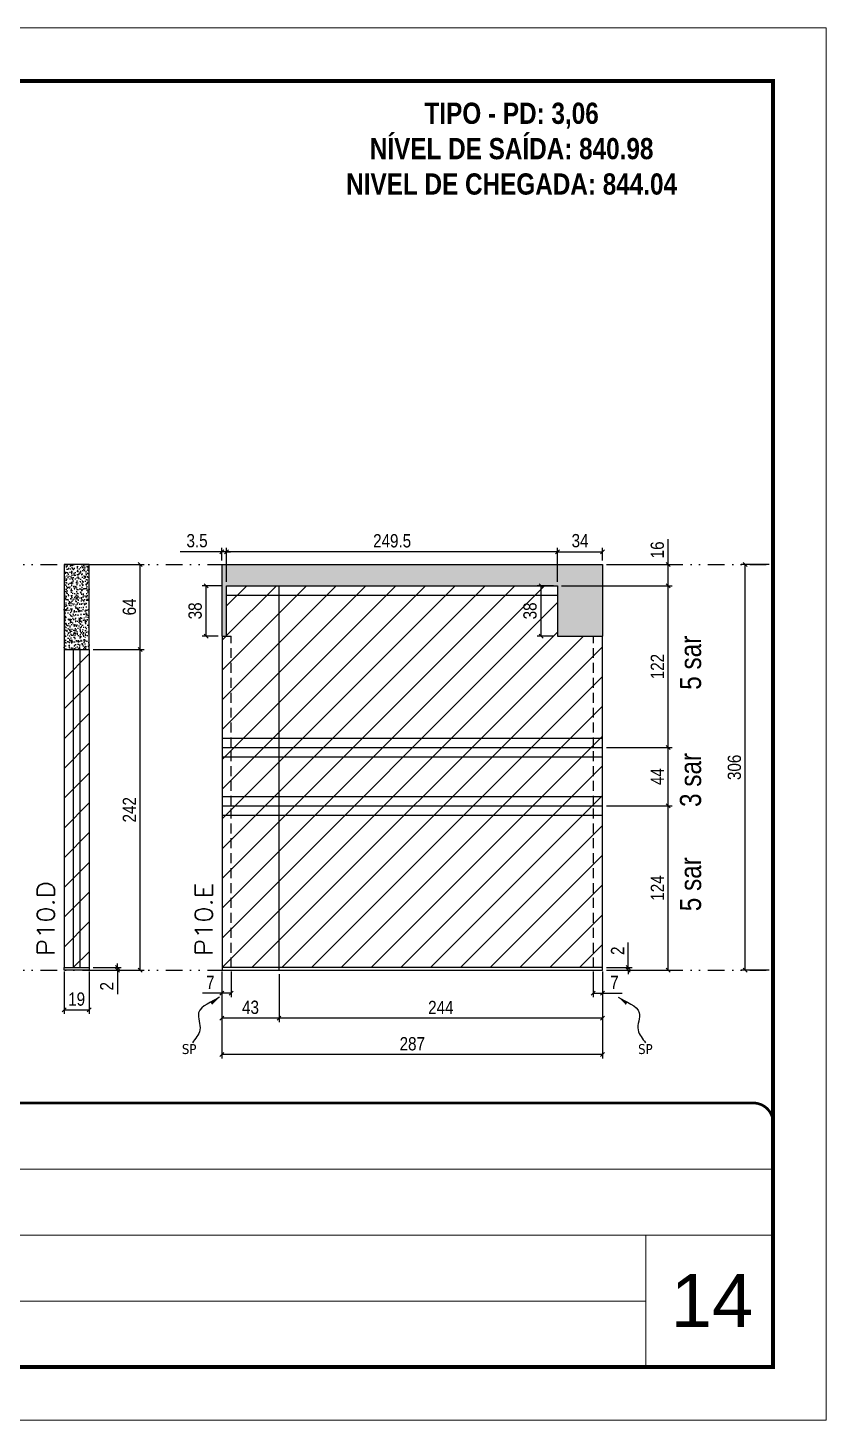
# Model space of a CAD drawing. Extents: x 14400 to 27878, y -21631 to 6985.
# Drawn here: x 16895 to 17497, y 2489 to 3539 of the extents above; entities that cross this region are included whole.
import ezdxf

# ---------------------------------------------------------------- set-up
doc = ezdxf.new("R2010")
doc.units = 0
for name, pattern in [('CONTINUO', [0]), ('DASHED', [0.75, 0.5, -0.25]), ('DIVIDE2', [0.625, 0.25, -0.125, 0, -0.125, 0, -0.125]), ('HIDDEN', [0.375, 0.25, -0.125])]:
    doc.linetypes.add(name, pattern=pattern)
for name, color, linetype, lineweight in [('CARIMBO', 255, 'Continuous', 9), ('Folhas', 255, 'Continuous', 9), ('Hachura', 251, 'Continuous', 9), ('SARRAFO DE PRESSAO', 251, 'DASHED', 9), ('Texto Seção', 7, 'Continuous', 15)]:
    doc.layers.add(name, color=color, linetype=linetype, lineweight=lineweight)
for name, color, linetype in [('COTA', 241, 'Continuous'), ('NOMENCLATURA', 7, 'Continuous'), ('Nível', 160, 'Continuous'), ('Painéis', 200, 'Continuous'), ('SARR_2.2x7', 40, 'Continuous'), ('texto', 7, 'Continuous')]:
    doc.layers.add(name, color=color, linetype=linetype)
doc.styles.add('ARIAL', font='arial.ttf')
doc.styles.add('ARIAL_NARROW', font='ARIALN.TTF', dxfattribs={"height": 0.2})
doc.styles.add('COTA TECNICA', font='techl___.ttf', dxfattribs={"height": 10})
doc.styles.add('COTA TECNICA-50', font='techl___.ttf', dxfattribs={"height": 10})
doc.styles.add('REGUA-120', font='ROMANS.shx', dxfattribs={"height": 15})
doc.styles.add('ROMANC', font='techb___.ttf', dxfattribs={"height": 2.5})
doc.styles.get("Standard").update_dxf_attribs({"font": 'arial.ttf'})
doc.dimstyles.new('COTA PAINEL-50', dxfattribs={"dimtxt": 10, "dimasz": 3, "dimexe": 3, "dimexo": 3, "dimgap": 3, "dimtad": 1, "dimdec": 1, "dimzin": 12, "dimdsep": 46, "dimtxsty": 'COTA TECNICA-50', "dimblk1": 'OBLIQUE', "dimblk2": 'OBLIQUE', "dimsah": 1, "dimcen": 0.9, "dimclrd": 4, "dimclre": 4, "dimclrt": 240, "dimadec": 1, "dimazin": 3, "dimtfac": 1, "dimtdec": 1, "dimtmove": 0, "dimatfit": 3, "dimfxl": 1, "dimtolj": 1, "dimtzin": 12, "dimarcsym": 0})
doc.dimstyles.new('PAINEL', dxfattribs={"dimtxt": 10, "dimasz": 3, "dimexe": 3, "dimexo": 3, "dimgap": 3, "dimtad": 1, "dimdec": 1, "dimzin": 12, "dimdsep": 46, "dimtxsty": 'COTA TECNICA', "dimblk1": 'OBLIQUE', "dimblk2": 'OBLIQUE', "dimsah": 1, "dimcen": 0.9, "dimclrd": 4, "dimclre": 4, "dimclrt": 240, "dimadec": 1, "dimazin": 3, "dimtfac": 1, "dimtdec": 1, "dimtmove": 0, "dimatfit": 3, "dimfxl": 1, "dimtolj": 1, "dimtzin": 12, "dimarcsym": 0})
doc.dimstyles.get("Standard").update_dxf_attribs({"dimtxt": 0.18, "dimasz": 0.18, "dimexe": 0.18, "dimexo": 0.0625, "dimgap": 0.09, "dimtad": 0, "dimtih": 1, "dimtoh": 1, "dimdec": 4, "dimzin": 0, "dimdsep": 46, "dimtxsty": 'Standard', "dimcen": 0.09, "dimadec": 0, "dimazin": 0, "dimtfac": 1, "dimtdec": 4, "dimtofl": 0, "dimtmove": 0, "dimatfit": 3, "dimfxl": 1, "dimtolj": 1, "dimtzin": 0, "dimarcsym": 0})

# ---------------------------------------------------------------- blocks, each defined once
blk = doc.blocks.new('9999999999')
at = {"color": 30, "linetype": 'CONTINUO'}
for p, q in [((98564.6, 34379.6), (99584, 34379.6)), ((98564.6, 34329.8), (99488, 34329.8)), ((99584, 34329.8), (99488, 34329.8)), ((99488, 34329.8), (99488, 34230.2)), ((98564.6, 34280), (99488, 34280))]:
    blk.add_line(p, q, dxfattribs=at)
at = {"color": 30, "linetype": 'CONTINUO', "const_width": 2}
blk.add_lwpolyline([(99584, 34230.2), (99584, 34414.4, 0.414214), (99569, 34429.4), (98229, 34429.4, 0.414214), (98214, 34414.4), (98214, 34245.2, 0.414214), (98229, 34230.2), (99584, 34230.2)], format="xyb", dxfattribs=at)
at = {"layer": 'Folhas'}
blk.add_lwpolyline([(98139, 34190.2), (99624, 34190.2), (99624, 35240.2), (98139, 35240.2)], close=True, dxfattribs=at)
at = {"layer": 'Folhas', "color": 30, "const_width": 3}
blk.add_lwpolyline([(98214, 34230.2), (99584, 34230.2), (99584, 35200.2), (98214, 35200.2)], close=True, dxfattribs=at)
blk = doc.blocks.new('_Oblique')
at = {"color": 0, "linetype": 'ByBlock', "lineweight": -2}
blk.add_line((-0.5, -0.5), (0.5, 0.5), dxfattribs=at)
blk = doc.blocks.new('*D1491')
at = {"layer": 'COTA', "color": 4, "lineweight": -2, "transparency": 16777216}
for p, q in [((17041.4, 2827.3), (17041.4, 2761.7)), ((17328.4, 2827.3), (17328.4, 2761.7)), ((17328.4, 2764.7), (17041.4, 2764.7))]:
    blk.add_line(p, q, dxfattribs=at)
at = {"layer": 'Defpoints', "color": 0, "transparency": 16777216}
for p in [(17041.4, 2830.3), (17328.4, 2830.3), (17041.4, 2764.7)]:
    blk.add_point(p, dxfattribs=at)
at = {"layer": 'COTA', "color": 4, "lineweight": -2, "transparency": 16777216, "xscale": 3, "yscale": 3, "zscale": 3, "rotation": 180}
blk.add_blockref('_Oblique', (17041.4, 2764.7), dxfattribs=at)
at = {"layer": 'COTA', "color": 4, "lineweight": -2, "transparency": 16777216, "xscale": 3, "yscale": 3, "zscale": 3}
blk.add_blockref('_Oblique', (17328.4, 2764.7), dxfattribs=at)
at = {"layer": 'COTA', "color": 240, "transparency": 16777216, "insert": (17184.9, 2772.8), "char_height": 10, "attachment_point": 5, "style": 'COTA TECNICA'}
blk.add_mtext('\\A1;287', dxfattribs=at)
blk = doc.blocks.new('*D1492')
at = {"layer": 'COTA', "color": 4, "lineweight": -2, "transparency": 16777216}
for p, q in [((17321.4, 2827.3), (17321.4, 2808)), ((17328.4, 2825.3), (17328.4, 2808)), ((17321.4, 2811), (17328.4, 2811)), ((17328.4, 2811), (17343.2, 2811))]:
    blk.add_line(p, q, dxfattribs=at)
at = {"layer": 'Defpoints', "color": 0, "transparency": 16777216}
for p in [(17321.4, 2830.3), (17328.4, 2828.3), (17328.4, 2811)]:
    blk.add_point(p, dxfattribs=at)
at = {"layer": 'COTA', "color": 4, "lineweight": -2, "transparency": 16777216, "xscale": 3, "yscale": 3, "zscale": 3, "rotation": 180}
blk.add_blockref('_Oblique', (17321.4, 2811), dxfattribs=at)
at = {"layer": 'COTA', "color": 4, "lineweight": -2, "transparency": 16777216, "xscale": 3, "yscale": 3, "zscale": 3}
blk.add_blockref('_Oblique', (17328.4, 2811), dxfattribs=at)
at = {"layer": 'COTA', "color": 240, "transparency": 16777216, "insert": (17337.3, 2819.1), "char_height": 10, "attachment_point": 5, "style": 'COTA TECNICA-50'}
blk.add_mtext('\\A1;7', dxfattribs=at)
blk = doc.blocks.new('*D1493')
at = {"layer": 'COTA', "color": 4, "lineweight": -2, "transparency": 16777216}
for p, q in [((17041.4, 2825.3), (17041.4, 2808)), ((17048.4, 2827.3), (17048.4, 2808)), ((17041.4, 2811), (17026.7, 2811)), ((17048.4, 2811), (17041.4, 2811))]:
    blk.add_line(p, q, dxfattribs=at)
at = {"layer": 'Defpoints', "color": 0, "transparency": 16777216}
for p in [(17041.4, 2828.3), (17048.4, 2830.3), (17041.4, 2811)]:
    blk.add_point(p, dxfattribs=at)
at = {"layer": 'COTA', "color": 4, "lineweight": -2, "transparency": 16777216, "xscale": 3, "yscale": 3, "zscale": 3, "rotation": 180}
blk.add_blockref('_Oblique', (17041.4, 2811), dxfattribs=at)
at = {"layer": 'COTA', "color": 4, "lineweight": -2, "transparency": 16777216, "xscale": 3, "yscale": 3, "zscale": 3}
blk.add_blockref('_Oblique', (17048.4, 2811), dxfattribs=at)
at = {"layer": 'COTA', "color": 240, "transparency": 16777216, "insert": (17032.6, 2819.1), "char_height": 10, "attachment_point": 5, "style": 'COTA TECNICA-50'}
blk.add_mtext('\\A1;7', dxfattribs=at)
blk = doc.blocks.new('*D1494')
at = {"layer": 'COTA', "color": 4, "lineweight": -2, "transparency": 16777216}
for p, q in [((17347.7, 2830.3), (17347.7, 2849.1)), ((17331.4, 2830.3), (17350.7, 2830.3)), ((17331.4, 2828.3), (17350.7, 2828.3)), ((17347.7, 2828.3), (17347.7, 2830.3)), ((17347.7, 2828.3), (17347.7, 2825.3))]:
    blk.add_line(p, q, dxfattribs=at)
at = {"layer": 'Defpoints', "color": 0, "transparency": 16777216}
for p in [(17328.4, 2830.3), (17328.4, 2828.3), (17347.7, 2828.3)]:
    blk.add_point(p, dxfattribs=at)
at = {"layer": 'COTA', "color": 4, "lineweight": -2, "transparency": 16777216, "xscale": 3, "yscale": 3, "zscale": 3}
for p, rotation in [((17347.7, 2830.3), 270), ((17347.7, 2828.3), 90)]:
    blk.add_blockref('_Oblique', p, dxfattribs=dict(at, rotation=rotation))
at = {"layer": 'COTA', "color": 240, "transparency": 16777216, "insert": (17339.7, 2843), "char_height": 10, "attachment_point": 5, "rotation": 90, "style": 'COTA TECNICA-50'}
blk.add_mtext('\\A1;2', dxfattribs=at)
blk = doc.blocks.new('*D1495')
at = {"layer": 'COTA', "color": 4, "linetype": 'ByBlock', "lineweight": -2, "transparency": 16777216}
for p, q in [((17331.4, 2952.3), (17380.8, 2952.3)), ((17377.8, 2828.3), (17377.8, 2952.3)), ((17331.4, 2828.3), (17380.8, 2828.3))]:
    blk.add_line(p, q, dxfattribs=at)
at = {"layer": 'Defpoints', "color": 0, "linetype": 'ByBlock', "transparency": 16777216}
for p in [(17328.4, 2952.3), (17377.8, 2952.3), (17328.4, 2828.3)]:
    blk.add_point(p, dxfattribs=at)
at = {"layer": 'COTA', "color": 4, "linetype": 'ByBlock', "lineweight": -2, "transparency": 16777216, "xscale": 3, "yscale": 3, "zscale": 3}
for p, rotation in [((17377.8, 2952.3), 90), ((17377.8, 2828.3), 270)]:
    blk.add_blockref('_Oblique', p, dxfattribs=dict(at, rotation=rotation))
at = {"layer": 'COTA', "color": 240, "linetype": 'ByBlock', "transparency": 16777216, "insert": (17369.7, 2890.3), "char_height": 10, "attachment_point": 5, "rotation": 90, "style": 'COTA TECNICA'}
blk.add_mtext('\\A1;124', dxfattribs=at)
blk = doc.blocks.new('*D1496')
at = {"layer": 'COTA', "color": 4, "lineweight": -2, "transparency": 16777216}
for p, q in [((17041.4, 2825.3), (17041.4, 2789.1)), ((17084.4, 2825.3), (17084.4, 2789.1)), ((17084.4, 2792.1), (17041.4, 2792.1))]:
    blk.add_line(p, q, dxfattribs=at)
at = {"layer": 'Defpoints', "color": 0, "transparency": 16777216}
for p in [(17041.4, 2828.3), (17084.4, 2828.3), (17041.4, 2792.1)]:
    blk.add_point(p, dxfattribs=at)
at = {"layer": 'COTA', "color": 4, "lineweight": -2, "transparency": 16777216, "xscale": 3, "yscale": 3, "zscale": 3, "rotation": 180}
blk.add_blockref('_Oblique', (17041.4, 2792.1), dxfattribs=at)
at = {"layer": 'COTA', "color": 4, "lineweight": -2, "transparency": 16777216, "xscale": 3, "yscale": 3, "zscale": 3}
blk.add_blockref('_Oblique', (17084.4, 2792.1), dxfattribs=at)
at = {"layer": 'COTA', "color": 240, "transparency": 16777216, "insert": (17062.9, 2800.3), "char_height": 10, "attachment_point": 5, "style": 'COTA TECNICA'}
blk.add_mtext('\\A1;43', dxfattribs=at)
blk = doc.blocks.new('*D1497')
at = {"layer": 'COTA', "color": 4, "lineweight": -2, "transparency": 16777216}
for p, q in [((17084.4, 2825.3), (17084.4, 2789.1)), ((17328.4, 2825.3), (17328.4, 2789.1)), ((17328.4, 2792.1), (17084.4, 2792.1))]:
    blk.add_line(p, q, dxfattribs=at)
at = {"layer": 'Defpoints', "color": 0, "transparency": 16777216}
for p in [(17084.4, 2828.3), (17328.4, 2828.3), (17084.4, 2792.1)]:
    blk.add_point(p, dxfattribs=at)
at = {"layer": 'COTA', "color": 4, "lineweight": -2, "transparency": 16777216, "xscale": 3, "yscale": 3, "zscale": 3, "rotation": 180}
blk.add_blockref('_Oblique', (17084.4, 2792.1), dxfattribs=at)
at = {"layer": 'COTA', "color": 4, "lineweight": -2, "transparency": 16777216, "xscale": 3, "yscale": 3, "zscale": 3}
blk.add_blockref('_Oblique', (17328.4, 2792.1), dxfattribs=at)
at = {"layer": 'COTA', "color": 240, "transparency": 16777216, "insert": (17206.4, 2800.2), "char_height": 10, "attachment_point": 5, "style": 'COTA TECNICA'}
blk.add_mtext('\\A1;244', dxfattribs=at)
blk = doc.blocks.new('*D1501')
at = {"layer": 'COTA', "color": 4, "lineweight": -2, "transparency": 16777216}
for p, q in [((17454, 3134.3), (17433, 3134.3)), ((17436, 2828.3), (17436, 3134.3)), ((17454, 2828.3), (17433, 2828.3))]:
    blk.add_line(p, q, dxfattribs=at)
at = {"layer": 'Defpoints', "color": 0, "transparency": 16777216}
for p in [(17436, 3134.3), (17457, 3134.3), (17457, 2828.3)]:
    blk.add_point(p, dxfattribs=at)
at = {"layer": 'COTA', "color": 4, "lineweight": -2, "transparency": 16777216, "xscale": 3, "yscale": 3, "zscale": 3}
for p, rotation in [((17436, 3134.3), 90), ((17436, 2828.3), 270)]:
    blk.add_blockref('_Oblique', p, dxfattribs=dict(at, rotation=rotation))
at = {"layer": 'COTA', "color": 240, "transparency": 16777216, "insert": (17427.8, 2981.3), "char_height": 10, "attachment_point": 5, "rotation": 90, "style": 'COTA TECNICA'}
blk.add_mtext('\\A1;306', dxfattribs=at)
blk = doc.blocks.new('*D1502')
at = {"layer": 'COTA', "color": 4, "lineweight": -2, "transparency": 16777216}
for p, q in [((17297.4, 3118.3), (17380.8, 3118.3)), ((17377.8, 2996.3), (17377.8, 3118.3)), ((17331.4, 2996.3), (17380.8, 2996.3))]:
    blk.add_line(p, q, dxfattribs=at)
at = {"layer": 'Defpoints', "color": 0, "transparency": 16777216}
for p in [(17294.4, 3118.3), (17377.8, 3118.3), (17328.4, 2996.3)]:
    blk.add_point(p, dxfattribs=at)
at = {"layer": 'COTA', "color": 4, "lineweight": -2, "transparency": 16777216, "xscale": 3, "yscale": 3, "zscale": 3}
for p, rotation in [((17377.8, 3118.3), 90), ((17377.8, 2996.3), 270)]:
    blk.add_blockref('_Oblique', p, dxfattribs=dict(at, rotation=rotation))
at = {"layer": 'COTA', "color": 240, "transparency": 16777216, "insert": (17369.7, 3057.3), "char_height": 10, "attachment_point": 5, "rotation": 90, "style": 'COTA TECNICA'}
blk.add_mtext('\\A1;122', dxfattribs=at)
blk = doc.blocks.new('*D1503')
at = {"layer": 'COTA', "color": 4, "lineweight": -2, "transparency": 16777216}
for p, q in [((17377.8, 3134.3), (17377.8, 3153.3)), ((17331.4, 3134.3), (17380.8, 3134.3)), ((17377.8, 3118.3), (17377.8, 3134.3)), ((17297.4, 3118.3), (17380.8, 3118.3))]:
    blk.add_line(p, q, dxfattribs=at)
at = {"layer": 'Defpoints', "color": 0, "transparency": 16777216}
for p in [(17328.4, 3134.3), (17377.8, 3134.3), (17294.4, 3118.3)]:
    blk.add_point(p, dxfattribs=at)
at = {"layer": 'COTA', "color": 4, "lineweight": -2, "transparency": 16777216, "xscale": 3, "yscale": 3, "zscale": 3}
for p, rotation in [((17377.8, 3134.3), 90), ((17377.8, 3118.3), 270)]:
    blk.add_blockref('_Oblique', p, dxfattribs=dict(at, rotation=rotation))
at = {"layer": 'COTA', "color": 240, "transparency": 16777216, "insert": (17369.7, 3145.3), "char_height": 10, "attachment_point": 5, "rotation": 90, "style": 'COTA TECNICA'}
blk.add_mtext('\\A1;16', dxfattribs=at)
blk = doc.blocks.new('*D1513')
at = {"layer": 'COTA', "color": 4, "lineweight": -2, "transparency": 16777216}
for p, q in [((16922.3, 2827.3), (16922.3, 2795.4)), ((16941.3, 2827.3), (16941.3, 2795.4)), ((16922.3, 2798.4), (16941.3, 2798.4))]:
    blk.add_line(p, q, dxfattribs=at)
at = {"layer": 'Defpoints', "color": 0, "transparency": 16777216}
for p in [(16922.3, 2830.3), (16941.3, 2830.3), (16941.3, 2798.4)]:
    blk.add_point(p, dxfattribs=at)
at = {"layer": 'COTA', "color": 4, "lineweight": -2, "transparency": 16777216, "xscale": 3, "yscale": 3, "zscale": 3, "rotation": 180}
blk.add_blockref('_Oblique', (16922.3, 2798.4), dxfattribs=at)
at = {"layer": 'COTA', "color": 4, "lineweight": -2, "transparency": 16777216, "xscale": 3, "yscale": 3, "zscale": 3}
blk.add_blockref('_Oblique', (16941.3, 2798.4), dxfattribs=at)
at = {"layer": 'COTA', "color": 240, "transparency": 16777216, "insert": (16931.8, 2806.5), "char_height": 10, "attachment_point": 5, "style": 'COTA TECNICA'}
blk.add_mtext('\\A1;19', dxfattribs=at)
blk = doc.blocks.new('*D1514')
at = {"layer": 'COTA', "color": 4, "lineweight": -2, "transparency": 16777216}
for p, q in [((16944.3, 2830.3), (16965.5, 2830.3)), ((16944.3, 2828.3), (16965.5, 2828.3)), ((16962.5, 2830.3), (16962.5, 2833.3)), ((16962.5, 2830.3), (16962.5, 2828.3)), ((16962.5, 2828.3), (16962.5, 2810.2))]:
    blk.add_line(p, q, dxfattribs=at)
at = {"layer": 'Defpoints', "color": 0, "transparency": 16777216}
for p in [(16941.3, 2830.3), (16941.3, 2828.3), (16962.5, 2830.3)]:
    blk.add_point(p, dxfattribs=at)
at = {"layer": 'COTA', "color": 4, "lineweight": -2, "transparency": 16777216, "xscale": 3, "yscale": 3, "zscale": 3}
for p, rotation in [((16962.5, 2830.3), 270), ((16962.5, 2828.3), 90)]:
    blk.add_blockref('_Oblique', p, dxfattribs=dict(at, rotation=rotation))
at = {"layer": 'COTA', "color": 240, "transparency": 16777216, "insert": (16954.5, 2816.2), "char_height": 10, "attachment_point": 5, "rotation": 90, "style": 'COTA TECNICA-50'}
blk.add_mtext('\\A1;2', dxfattribs=at)
blk = doc.blocks.new('*D1515')
at = {"layer": 'COTA', "color": 4, "lineweight": -2, "transparency": 16777216}
for p, q in [((16944.3, 3070.3), (16982.7, 3070.3)), ((16979.7, 2828.3), (16979.7, 3070.3)), ((16944.3, 2828.3), (16982.7, 2828.3))]:
    blk.add_line(p, q, dxfattribs=at)
at = {"layer": 'Defpoints', "color": 0, "transparency": 16777216}
for p in [(16941.3, 3070.3), (16979.7, 3070.3), (16941.3, 2828.3)]:
    blk.add_point(p, dxfattribs=at)
at = {"layer": 'COTA', "color": 4, "lineweight": -2, "transparency": 16777216, "xscale": 3, "yscale": 3, "zscale": 3}
for p, rotation in [((16979.7, 3070.3), 90), ((16979.7, 2828.3), 270)]:
    blk.add_blockref('_Oblique', p, dxfattribs=dict(at, rotation=rotation))
at = {"layer": 'COTA', "color": 240, "transparency": 16777216, "insert": (16971.6, 2949.3), "char_height": 10, "attachment_point": 5, "rotation": 90, "style": 'COTA TECNICA-50'}
blk.add_mtext('\\A1;242', dxfattribs=at)
blk = doc.blocks.new('*D1516')
at = {"layer": 'COTA', "color": 4, "lineweight": -2, "transparency": 16777216}
for p, q in [((16944.3, 3134.3), (16982.7, 3134.3)), ((16979.7, 3070.3), (16979.7, 3134.3)), ((16944.3, 3070.3), (16982.7, 3070.3))]:
    blk.add_line(p, q, dxfattribs=at)
at = {"layer": 'Defpoints', "color": 0, "transparency": 16777216}
for p in [(16941.3, 3134.3), (16979.7, 3134.3), (16941.3, 3070.3)]:
    blk.add_point(p, dxfattribs=at)
at = {"layer": 'COTA', "color": 4, "lineweight": -2, "transparency": 16777216, "xscale": 3, "yscale": 3, "zscale": 3}
for p, rotation in [((16979.7, 3134.3), 90), ((16979.7, 3070.3), 270)]:
    blk.add_blockref('_Oblique', p, dxfattribs=dict(at, rotation=rotation))
at = {"layer": 'COTA', "color": 240, "transparency": 16777216, "insert": (16971.6, 3102.3), "char_height": 10, "attachment_point": 5, "rotation": 90, "style": 'COTA TECNICA'}
blk.add_mtext('\\A1;64', dxfattribs=at)
blk = doc.blocks.new('*D2772')
at = {"layer": 'COTA', "color": 4, "lineweight": -2, "transparency": 16777216}
for p, q in [((17331.4, 2996.3), (17380.8, 2996.3)), ((17377.8, 2952.3), (17377.8, 2996.3)), ((17331.4, 2952.3), (17380.8, 2952.3))]:
    blk.add_line(p, q, dxfattribs=at)
at = {"layer": 'Defpoints', "color": 0, "transparency": 16777216}
for p in [(17328.4, 2996.3), (17377.8, 2996.3), (17328.4, 2952.3)]:
    blk.add_point(p, dxfattribs=at)
at = {"layer": 'COTA', "color": 4, "lineweight": -2, "transparency": 16777216, "xscale": 3, "yscale": 3, "zscale": 3}
for p, rotation in [((17377.8, 2996.3), 90), ((17377.8, 2952.3), 270)]:
    blk.add_blockref('_Oblique', p, dxfattribs=dict(at, rotation=rotation))
at = {"layer": 'COTA', "color": 240, "transparency": 16777216, "insert": (17369.7, 2974.3), "char_height": 10, "attachment_point": 5, "rotation": 90, "style": 'COTA TECNICA'}
blk.add_mtext('\\A1;44', dxfattribs=at)
blk = doc.blocks.new('*D2773')
at = {"layer": 'COTA', "color": 4, "lineweight": -2, "transparency": 16777216}
for p, q in [((17041.9, 3118.3), (17026.4, 3118.3)), ((17029.4, 3080.3), (17029.4, 3118.3)), ((17038.4, 3080.3), (17026.4, 3080.3))]:
    blk.add_line(p, q, dxfattribs=at)
at = {"layer": 'Defpoints', "color": 0, "transparency": 16777216}
for p in [(17029.4, 3118.3), (17044.9, 3118.3), (17041.4, 3080.3)]:
    blk.add_point(p, dxfattribs=at)
at = {"layer": 'COTA', "color": 4, "lineweight": -2, "transparency": 16777216, "xscale": 3, "yscale": 3, "zscale": 3}
for p, rotation in [((17029.4, 3118.3), 90), ((17029.4, 3080.3), 270)]:
    blk.add_blockref('_Oblique', p, dxfattribs=dict(at, rotation=rotation))
at = {"layer": 'COTA', "color": 240, "transparency": 16777216, "insert": (17021.2, 3099.3), "char_height": 10, "attachment_point": 5, "rotation": 90, "style": 'COTA TECNICA'}
blk.add_mtext('\\A1;38', dxfattribs=at)
blk = doc.blocks.new('*D2774')
at = {"layer": 'COTA', "color": 4, "lineweight": -2, "transparency": 16777216}
for p, q in [((17041.4, 3143.9), (17009.8, 3143.9)), ((17041.4, 3137.3), (17041.4, 3146.9)), ((17044.9, 3143.9), (17041.4, 3143.9)), ((17044.9, 3121.3), (17044.9, 3146.9)), ((17044.9, 3143.9), (17047.9, 3143.9))]:
    blk.add_line(p, q, dxfattribs=at)
at = {"layer": 'Defpoints', "color": 0, "transparency": 16777216}
for p in [(17041.4, 3143.9), (17041.4, 3134.3), (17044.9, 3118.3)]:
    blk.add_point(p, dxfattribs=at)
at = {"layer": 'COTA', "color": 4, "lineweight": -2, "transparency": 16777216, "xscale": 3, "yscale": 3, "zscale": 3}
blk.add_blockref('_Oblique', (17041.4, 3143.9), dxfattribs=at)
at = {"layer": 'COTA', "color": 4, "lineweight": -2, "transparency": 16777216, "xscale": 3, "yscale": 3, "zscale": 3, "rotation": 180}
blk.add_blockref('_Oblique', (17044.9, 3143.9), dxfattribs=at)
at = {"layer": 'COTA', "color": 240, "transparency": 16777216, "insert": (17022.6, 3152.2), "char_height": 10, "attachment_point": 5, "style": 'COTA TECNICA'}
blk.add_mtext('\\A1;3.5', dxfattribs=at)
blk = doc.blocks.new('*D2775')
at = {"layer": 'COTA', "color": 4, "lineweight": -2, "transparency": 16777216}
for p, q in [((17044.9, 3121.3), (17044.9, 3146.9)), ((17294.4, 3143.9), (17044.9, 3143.9)), ((17294.4, 3121.3), (17294.4, 3146.9))]:
    blk.add_line(p, q, dxfattribs=at)
at = {"layer": 'Defpoints', "color": 0, "transparency": 16777216}
for p in [(17044.9, 3143.9), (17044.9, 3118.3), (17294.4, 3118.3)]:
    blk.add_point(p, dxfattribs=at)
at = {"layer": 'COTA', "color": 4, "lineweight": -2, "transparency": 16777216, "xscale": 3, "yscale": 3, "zscale": 3, "rotation": 180}
blk.add_blockref('_Oblique', (17044.9, 3143.9), dxfattribs=at)
at = {"layer": 'COTA', "color": 4, "lineweight": -2, "transparency": 16777216, "xscale": 3, "yscale": 3, "zscale": 3}
blk.add_blockref('_Oblique', (17294.4, 3143.9), dxfattribs=at)
at = {"layer": 'COTA', "color": 240, "transparency": 16777216, "insert": (17169.7, 3152.1), "char_height": 10, "attachment_point": 5, "style": 'COTA TECNICA'}
blk.add_mtext('\\A1;249.5', dxfattribs=at)
blk = doc.blocks.new('*D2776')
at = {"layer": 'COTA', "color": 4, "lineweight": -2, "transparency": 16777216}
for p, q in [((17294.4, 3121.3), (17294.4, 3146.9)), ((17294.4, 3143.9), (17328.4, 3143.9)), ((17328.4, 3137.3), (17328.4, 3146.9))]:
    blk.add_line(p, q, dxfattribs=at)
at = {"layer": 'Defpoints', "color": 0, "transparency": 16777216}
for p in [(17328.4, 3143.9), (17328.4, 3134.3), (17294.4, 3118.3)]:
    blk.add_point(p, dxfattribs=at)
at = {"layer": 'COTA', "color": 4, "lineweight": -2, "transparency": 16777216, "xscale": 3, "yscale": 3, "zscale": 3, "rotation": 180}
blk.add_blockref('_Oblique', (17294.4, 3143.9), dxfattribs=at)
at = {"layer": 'COTA', "color": 4, "lineweight": -2, "transparency": 16777216, "xscale": 3, "yscale": 3, "zscale": 3}
blk.add_blockref('_Oblique', (17328.4, 3143.9), dxfattribs=at)
at = {"layer": 'COTA', "color": 240, "transparency": 16777216, "insert": (17311.4, 3152.2), "char_height": 10, "attachment_point": 5, "style": 'COTA TECNICA'}
blk.add_mtext('\\A1;34', dxfattribs=at)
blk = doc.blocks.new('*D2777')
at = {"layer": 'COTA', "color": 4, "lineweight": -2, "transparency": 16777216}
for p, q in [((17291.4, 3118.3), (17279, 3118.3)), ((17282, 3080.3), (17282, 3118.3)), ((17291.4, 3080.3), (17279, 3080.3))]:
    blk.add_line(p, q, dxfattribs=at)
at = {"layer": 'Defpoints', "color": 0, "transparency": 16777216}
for p in [(17282, 3118.3), (17294.4, 3118.3), (17294.4, 3080.3)]:
    blk.add_point(p, dxfattribs=at)
at = {"layer": 'COTA', "color": 4, "lineweight": -2, "transparency": 16777216, "xscale": 3, "yscale": 3, "zscale": 3}
for p, rotation in [((17282, 3118.3), 90), ((17282, 3080.3), 270)]:
    blk.add_blockref('_Oblique', p, dxfattribs=dict(at, rotation=rotation))
at = {"layer": 'COTA', "color": 240, "transparency": 16777216, "insert": (17273.7, 3099.3), "char_height": 10, "attachment_point": 5, "rotation": 90, "style": 'COTA TECNICA'}
blk.add_mtext('\\A1;38', dxfattribs=at)

msp = doc.modelspace()

# ---------------------------------------------------------------- hatches: boundary and pattern name
at = {"layer": 'COTA'}
h = msp.add_hatch(dxfattribs=at)
h.set_pattern_fill('AR-CONC', color=256, scale=0.03)
h.set_pattern_definition([(50, (-1820.7494, -1198.575), (5.4655401, -0.4781726), [0.5715, -6.2865]), (355, (-1820.7494, -1198.575), (-1.0573026, 5.7317054), [0.4572, -5.0292175]), (100.451445, (-1820.294, -1198.615), (4.4082374, 5.2535326), [0.4857003, -5.3427073]), (46.1842, (-1820.7494, -1197.051), (8.1323712, -1.2612698), [0.85725, -9.42975]), (96.635558, (-1820.072, -1197.156), (7.122124, 7.4227837), [0.7285507, -8.0140682]), (351.18415, (-1820.749, -1197.051), (7.122124, 7.4227837), [0.685799, -7.543792]), (21, (-1819.9874, -1197.432), (4.5484317, -3.0679559), [0.5715, -6.2865]), (326, (-1819.9874, -1197.432), (1.8540609, 5.525639), [0.4572, -5.0292]), (71.451445, (-1819.6084, -1197.688), (6.4024926, 2.457683), [0.4857003, -5.3426981]), (37.5, (-1820.7494, -1198.5751), (0.0926581, 2.53665117), [0, -4.96824, 0, -5.1054, 0, -5.04825]), (7.5, (-1820.7494, -1198.575), (2.00458988, 3.00541724), [0, -2.91084, 0, -4.85394, 0, -1.92405]), (327.5, (-1822.4487, -1198.5751), (4.06771786, -0.17186232), [0, -1.905, 0, -5.9436, 0, -7.8867]), (317.5, (-1823.2107, -1198.575), (4.44387544, 0.7627947), [0, -2.4765, 0, -3.94716, 0, -5.6007])])
h.paths.add_polyline_path([(16922.304, 3070.285), (16941.304, 3070.285), (16941.304, 3134.285), (16922.304, 3134.285)])
h = msp.add_hatch(dxfattribs=at)
h.set_pattern_fill('AR-CONC', color=256, scale=0.03)
h.set_pattern_definition([(50, (-1585, 0), (5.4655401, -0.4781726), [0.5715, -6.2865]), (355, (-1585, 0), (-1.0573026, 5.7317054), [0.4572, -5.0292175]), (100.451445, (-1584.5445, -0.04), (4.4082374, 5.2535326), [0.4857003, -5.3427073]), (46.1842, (-1585, 1.524), (8.1323712, -1.2612698), [0.85725, -9.42975]), (96.635558, (-1584.322, 1.419), (7.122124, 7.4227837), [0.7285507, -8.0140682]), (351.18415, (-1585, 1.524), (7.122124, 7.4227837), [0.685799, -7.543792]), (21, (-1584.238, 1.143), (4.5484317, -3.0679559), [0.5715, -6.2865]), (326, (-1584.238, 1.143), (1.8540609, 5.525639), [0.4572, -5.0292]), (71.451445, (-1583.859, 0.8873), (6.4024926, 2.457683), [0.4857003, -5.3426981]), (37.5, (-1585, 0), (0.0926581, 2.53665117), [0, -4.96824, 0, -5.1054, 0, -5.04825]), (7.5, (-1585, 0), (2.00458988, 3.00541724), [0, -2.91084, 0, -4.85394, 0, -1.92405]), (327.5, (-1586.6993, 0), (4.06771786, -0.17186232), [0, -1.905, 0, -5.9436, 0, -7.8867]), (317.5, (-1587.4613, 0), (4.44387544, 0.7627947), [0, -2.4765, 0, -3.94716, 0, -5.6007])])
h.paths.add_polyline_path([(17328.419, 3080.285), (17328.419, 3134.285), (17041.419, 3134.285), (17041.419, 3080.285), (17044.919, 3080.285), (17044.919, 3118.285), (17294.419, 3118.285), (17294.419, 3080.285)])
at = {"layer": 'Hachura'}
h = msp.add_hatch(dxfattribs=at)
h.set_pattern_fill('ANSI31', color=256, scale=5)
h.paths.add_polyline_path([(16223.365, 3134.285), (16123.365, 3134.285), (16123.365, 2952.285), (16223.365, 2952.285)])
h.paths.add_polyline_path([(16223.365, 2952.285), (16123.365, 2952.285), (16123.365, 2830.285), (16223.365, 2830.285)])
h.paths.add_polyline_path([(16323.365, 2952.285), (16223.365, 2952.285), (16223.365, 2830.285), (16323.365, 2830.285)])
h.paths.add_polyline_path([(16323.365, 3134.285), (16223.365, 3134.285), (16223.365, 2952.285), (16323.365, 2952.285)])
h.paths.add_polyline_path([(16682.209, 3080.285), (16659.209, 3080.285), (16659.209, 3120.285), (16467.209, 3120.285), (16467.209, 3070.285), (16444.209, 3070.285), (16444.209, 3012.285), (16682.209, 3012.285)])
h.paths.add_polyline_path([(16682.209, 3012.285), (16444.209, 3012.285), (16444.209, 2952.285), (16682.209, 2952.285)])
h.paths.add_polyline_path([(16682.209, 2952.285), (16444.209, 2952.285), (16444.209, 2830.285), (16682.209, 2830.285)])
h.paths.add_polyline_path([(16825.194, 3074.285), (16806.194, 3074.285), (16806.194, 2830.285), (16825.194, 2830.285)])
h.paths.add_polyline_path([(16825.194, 3080.285), (16806.194, 3080.285), (16806.194, 3074.285), (16825.194, 3074.285)])
h.paths.add_polyline_path([(16941.304, 3070.285), (16922.304, 3070.285), (16922.304, 2830.285), (16941.304, 2830.285)])
h.paths.add_polyline_path([(17084.419, 3118.285), (17044.919, 3118.285), (17044.919, 3080.285), (17041.419, 3080.285), (17041.419, 2996.285), (17084.419, 2996.285)])
h.paths.add_polyline_path([(17328.419, 3080.285), (17294.419, 3080.285), (17294.419, 3118.285), (17084.419, 3118.285), (17084.419, 2996.285), (17328.419, 2996.285)])
h.paths.add_polyline_path([(17328.419, 2996.285), (17084.419, 2996.285), (17084.419, 2952.285), (17328.419, 2952.285)])
h.paths.add_polyline_path([(17084.419, 2996.285), (17041.419, 2996.285), (17041.419, 2952.285), (17084.419, 2952.285)])
h.paths.add_polyline_path([(17084.419, 2952.285), (17041.419, 2952.285), (17041.419, 2830.285), (17084.419, 2830.285)])
h.paths.add_polyline_path([(17328.419, 2952.285), (17084.419, 2952.285), (17084.419, 2830.285), (17328.419, 2830.285)])

# ---------------------------------------------------------------- linework, layer by layer
at = {"layer": 'COTA'}
for p, q in [((17041.419, 3080.285), (17041.419, 3134.285)), ((17041.419, 3134.285), (17328.419, 3134.285)), ((17328.419, 3134.285), (17328.419, 3080.285))]:
    msp.add_line(p, q, dxfattribs=at)
msp.add_lwpolyline([(16922.304, 3070.285), (16941.304, 3070.285), (16941.304, 3134.285), (16922.304, 3134.285)], close=True, dxfattribs=at)
at = {"layer": 'Nível', "color": 4, "linetype": 'DIVIDE2', "ltscale": 50}
for p, q in [((16086.967, 3134.285), (17456.967, 3134.285)), ((16086.967, 2828.285), (17456.967, 2828.285))]:
    msp.add_line(p, q, dxfattribs=at)
at = {"layer": 'Painéis'}
for p, q in [((17044.919, 3080.285), (17044.919, 3118.285)), ((17044.919, 3118.285), (17294.419, 3118.285)), ((17084.419, 2828.285), (17084.419, 3118.285)), ((17294.419, 3118.285), (17294.419, 3080.285)), ((17041.419, 3080.285), (17041.419, 2830.285)), ((17041.419, 3080.285), (17048.419, 3080.285)), ((17294.419, 3080.285), (17328.419, 3080.285)), ((17328.419, 2830.285), (17328.419, 3080.285)), ((16922.304, 3070.285), (16922.304, 2830.285)), ((16922.304, 3070.285), (16941.304, 3070.285)), ((16941.304, 3070.285), (16941.304, 2830.285)), ((17041.419, 2996.285), (17328.419, 2996.285)), ((17041.419, 2952.285), (17328.419, 2952.285)), ((16922.304, 2830.285), (16941.304, 2830.285)), ((16922.304, 2828.285), (16922.304, 2830.285)), ((16941.304, 2828.285), (16922.304, 2828.285)), ((16941.304, 2830.285), (16941.304, 2828.285))]:
    msp.add_line(p, q, dxfattribs=at)
msp.add_lwpolyline([(17328.419, 2830.285), (17041.419, 2830.285), (17041.419, 2828.285), (17328.419, 2828.285)], close=True, dxfattribs=at)
at = {"layer": 'SARR_2.2x7'}
for p, q in [((17044.919, 3111.285), (17294.419, 3111.285)), ((16929.304, 3070.285), (16929.304, 2830.285)), ((16934.304, 3070.285), (16934.304, 2830.285)), ((17041.419, 3003.285), (17328.419, 3003.285)), ((17041.419, 2989.285), (17328.419, 2989.285)), ((17041.419, 2959.285), (17328.419, 2959.285)), ((17041.419, 2945.285), (17328.419, 2945.285))]:
    msp.add_line(p, q, dxfattribs=at)
at = {"layer": 'SARR_2.2x7', "linetype": 'HIDDEN', "ltscale": 30}
for p, q in [((17048.419, 2996.285), (17048.419, 3080.285)), ((17321.419, 2996.285), (17321.419, 3080.285)), ((17048.419, 2952.285), (17048.419, 2996.285)), ((17321.419, 2952.285), (17321.419, 2996.285)), ((17048.419, 2830.285), (17048.419, 2952.285)), ((17321.419, 2830.285), (17321.419, 2952.285))]:
    msp.add_line(p, q, dxfattribs=at)

# ---------------------------------------------------------------- block references
at = {"layer": 'SARRAFO DE PRESSAO', "color": 6, "linetype": 'ByBlock'}
msp.add_blockref('9999999999', (-82127.011, -31701.203), dxfattribs=at)

# ---------------------------------------------------------------- texts
at = {"layer": 'CARIMBO', "style": 'ARIAL'}
msp.add_text('14', height=40, dxfattribs=at).set_placement((17379.828, 2559.146))
at = {"layer": 'NOMENCLATURA', "style": 'ARIAL_NARROW'}
for s, p in [('5 sar', (17402.663, 3039.804)), ('3 sar', (17402.663, 2951.424)), ('5 sar', (17402.663, 2872.804))]:
    msp.add_text(s, height=16, rotation=90, dxfattribs=at).set_placement(p)
at = {"layer": 'NOMENCLATURA', "color": 2, "insert": (17259.806, 3482.587), "char_height": 16, "attachment_point": 2, "style": 'ROMANC'}
msp.add_mtext_dynamic_manual_height_columns('TIPO - PD: 3,06\\PNÍVEL DE SAÍDA: 840.98\\PNIVEL DE CHEGADA: 844.04', width=432.35115, gutter_width=1, heights=[0], dxfattribs=at)
at = {"layer": 'texto', "color": 0, "char_height": 7.5, "attachment_point": 5}
for insert in [(17016.642, 2768.794), (17360.667, 2768.794)]:
    msp.add_mtext('{\\fTahoma|b0|i0|c0|p34;\\C4;SP}', dxfattribs=dict(at, insert=insert))
at = {"layer": 'Texto Seção', "style": 'REGUA-120', "width": 1.1}
for s, p in [('P10.D', (16915.055, 2839.049)), ('P10.E', (17034.17, 2839.049))]:
    msp.add_text(s, height=13, rotation=90, dxfattribs=at).set_placement(p)

# ---------------------------------------------------------------- dimensions: what is measured, and where the dimension line sits
at = {"layer": 'COTA'}
for base, p1, p2, dimstyle, picture, middle in [((17041.419, 3143.936), (17044.919, 3118.285), (17041.419, 3134.285), 'PAINEL', '*D2774', (17022.617, 3152.155)), ((17044.919, 3143.936), (17294.419, 3118.285), (17044.919, 3118.285), 'PAINEL', '*D2775', (17169.669, 3152.075)), ((17328.419, 3143.936), (17294.419, 3118.285), (17328.419, 3134.285), 'PAINEL', '*D2776', (17311.419, 3152.155)), ((17328.419, 2811.043), (17321.419, 2830.285), (17328.419, 2828.285), 'COTA PAINEL-50', '*D1492', (17337.285, 2819.117))]:
    dim = msp.add_linear_dim(base=base, p1=p1, p2=p2, dimstyle=dimstyle, dxfattribs=at)
    dim.commit()
    dim.dimension.update_dxf_attribs({"geometry": picture, "text_midpoint": middle})
for base, p1, p2, angle, dimstyle, picture, middle in [((17377.787, 3134.285), (17294.419, 3118.285), (17328.419, 3134.285), 90, 'PAINEL', '*D1503', (17369.685, 3145.292)), ((16979.682, 3134.285), (16941.304, 3070.285), (16941.304, 3134.285), 90, 'PAINEL', '*D1516', (16971.58, 3102.285)), ((17436.04, 3134.285), (17456.967, 2828.285), (17456.967, 3134.285), 90, 'PAINEL', '*D1501', (17427.821, 2981.285)), ((17029.41, 3118.285), (17041.419, 3080.285), (17044.919, 3118.285), 90, 'PAINEL', '*D2773', (17021.168, 3099.285)), ((17281.981, 3118.285), (17294.419, 3080.285), (17294.419, 3118.285), 90, 'PAINEL', '*D2777', (17273.74, 3099.285)), ((17377.787, 3118.285), (17328.419, 2996.285), (17294.419, 3118.285), 90, 'PAINEL', '*D1502', (17369.728, 3057.285)), ((16979.682, 3070.285), (16941.304, 2828.285), (16941.304, 3070.285), 90, 'COTA PAINEL-50', '*D1515', (16971.609, 2949.285)), ((17377.787, 2996.285), (17328.419, 2952.285), (17328.419, 2996.285), 90, 'PAINEL', '*D2772', (17369.714, 2974.285)), ((17041.419, 2811.043), (17048.419, 2830.285), (17041.419, 2828.285), 180, 'COTA PAINEL-50', '*D1493', (17032.554, 2819.117)), ((17084.419, 2792.105), (17328.419, 2828.285), (17084.419, 2828.285), 180, 'PAINEL', '*D1497', (17206.419, 2800.178))]:
    dim = msp.add_linear_dim(base=base, p1=p1, p2=p2, angle=angle, dimstyle=dimstyle, dxfattribs=at)
    dim.commit()
    dim.dimension.update_dxf_attribs({"geometry": picture, "text_midpoint": middle})
at = {"layer": 'COTA', "linetype": 'ByBlock'}
dim = msp.add_aligned_dim(p1=(17328.419, 2828.285), p2=(17328.419, 2952.285), distance=-49.367, dimstyle='PAINEL', dxfattribs=at)
dim.commit()
dim.dimension.update_dxf_attribs({"geometry": '*D1495', "text_midpoint": (17369.714, 2890.285)})
at = {"layer": 'COTA'}
for base, p1, p2, picture, middle in [((17347.678, 2828.285), (17328.419, 2830.285), (17328.419, 2828.285), '*D1494', (17347.678, 2843.032)), ((16962.497, 2830.285), (16941.304, 2828.285), (16941.304, 2830.285), '*D1514', (16962.497, 2816.23))]:
    dim = msp.add_linear_dim(base=base, p1=p1, p2=p2, angle=90, dimstyle='COTA PAINEL-50', dxfattribs=at)
    dim.commit()
    dim.dimension.update_dxf_attribs({"geometry": picture, "text_midpoint": middle, "dimtype": 160})
dim = msp.add_linear_dim(base=(16941.304, 2798.391), p1=(16922.304, 2830.285), p2=(16941.304, 2830.285), dimstyle='PAINEL', override={"dimarcsym": 2}, dxfattribs=at)
dim.commit()
dim.dimension.update_dxf_attribs({"geometry": '*D1513', "text_midpoint": (16931.804, 2806.479)})
for base, p1, p2, override, picture, middle in [((17041.419, 2764.668), (17328.419, 2830.285), (17041.419, 2830.285), {"dimarcsym": 2}, '*D1491', (17184.919, 2772.763)), ((17041.419, 2792.105), (17084.419, 2828.285), (17041.419, 2828.285), {"dimtmove": 1}, '*D1496', (17062.919, 2800.325))]:
    dim = msp.add_linear_dim(base=base, p1=p1, p2=p2, angle=180, dimstyle='PAINEL', override=override, dxfattribs=at)
    dim.commit()
    dim.dimension.update_dxf_attribs({"geometry": picture, "text_midpoint": middle})

# ---------------------------------------------------------------- leaders
at = {"layer": 'COTA', "path_type": 1}
for points in [[(17039.591, 2808.104), (17023.805, 2796.269), (17024.73, 2783.263), (17019.178, 2773.481)], [(17340.248, 2808.104), (17356.034, 2796.269), (17355.109, 2783.263), (17360.661, 2773.481)]]:
    msp.add_leader(points, dimstyle='Standard', override={"dimasz": 8}, dxfattribs=at)

doc.saveas('drawing.dxf')
